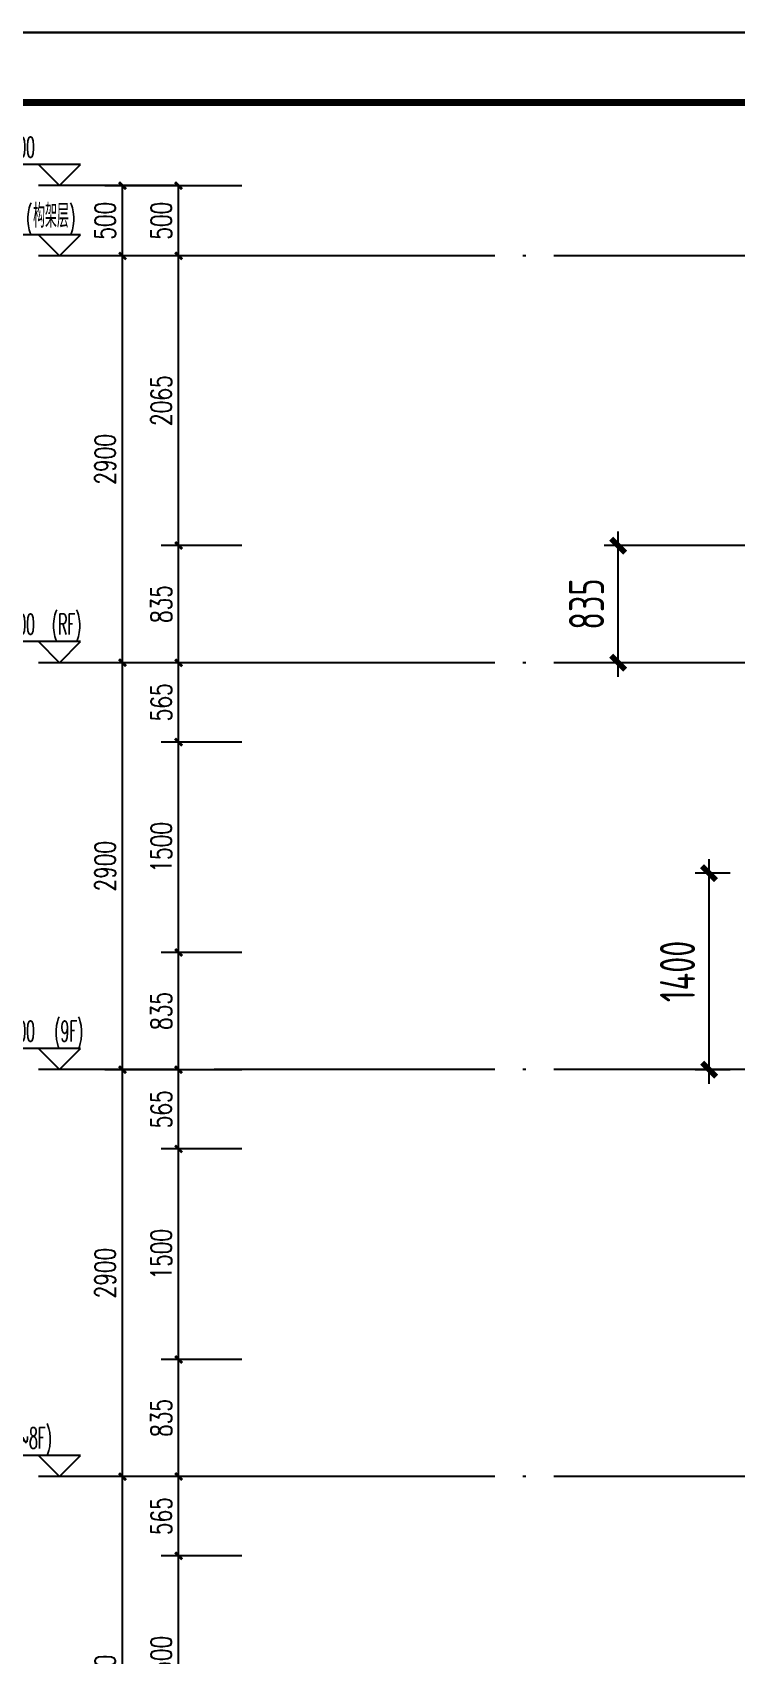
# Model space of a CAD drawing. Extents: x 393367 to 3005760, y 4998 to 826018.
# Drawn here: x 2819733 to 2824745, y 536102 to 547662 of the extents above; entities that cross this region are included whole.
import ezdxf

# ---------------------------------------------------------------- set-up
doc = ezdxf.new("R2010")
doc.units = 0
doc.header["$LTSCALE"] = 1000
doc.linetypes.add('DOTE', pattern=[2.42, 2, -0.2, 0.02, -0.2])
doc.layers.get('0').update_dxf_attribs({"linetype": 'CONTINUOUS'})
doc.layers.get('Defpoints').update_dxf_attribs({"linetype": 'CONTINUOUS'})
for name, color, linetype in [('-TK', 7, 'CONTINUOUS'), ('C-Sheet-图框', 101, 'CONTINUOUS'), ('DIM', 3, 'CONTINUOUS'), ('DIM_ELEV', 3, 'CONTINUOUS'), ('DOTE', 8, 'DOTE'), ('PUB_DIM', 3, 'CONTINUOUS'), ('PUB_TEXT', 7, 'CONTINUOUS')]:
    doc.layers.add(name, color=color, linetype=linetype)
doc.layers.add('yichutu', color=7, linetype='CONTINUOUS', true_color=0xffffff, plot=False)
doc.styles.add('_TCH_DIM', font='simplex.shx', dxfattribs={"width": 0.65, "bigfont": 'gbcbig.shx'})
doc.styles.add('_TCH_DIM_T3', font='SIMPLEX', dxfattribs={"width": 0.705882, "bigfont": 'GBCBIG'})
doc.styles.add('TSSD_Rein', font='Tssdeng.shx', dxfattribs={"width": 0.7, "bigfont": 'hztxt.shx'})
doc.styles.add('宋体', font='', dxfattribs={"height": 50})
doc.styles.get('宋体').set_extended_font_data('SimSun')
doc.dimstyles.new('_TCH_ARCH&&50', dxfattribs={"dimtxt": 148.75, "dimasz": 50, "dimexe": 125, "dimexo": 150, "dimgap": 50, "dimtad": 1, "dimdec": 0, "dimzin": 0, "dimdsep": 46, "dimtxsty": '_TCH_DIM_T3', "dimblk": 'ARCHTICK', "dimcen": 0.09, "dimclrt": 4, "dimazin": 2, "dimtfac": 1, "dimtdec": 0, "dimtix": 1, "dimtmove": 2, "dimatfit": 3, "dimfxl": 1, "dimtolj": 1, "dimtzin": 0, "dimarcsym": 0})
doc.dimstyles.new('TSSD_100_100$0', dxfattribs={"dimtxt": 250, "dimasz": 100, "dimexe": 100, "dimexo": 250, "dimgap": 100, "dimtad": 1, "dimdec": 0, "dimzin": 0, "dimdsep": 46, "dimtxsty": 'TSSD_Rein', "dimblk": 'ARCHTICK', "dimcen": 0, "dimdle": 100, "dimclrt": 7, "dimadec": 0, "dimazin": 0, "dimtfac": 1, "dimtdec": 0, "dimtix": 1, "dimtmove": 2, "dimatfit": 3, "dimldrblk": '_tsdbk', "dimfxl": 1, "dimtolj": 1, "dimtzin": 0, "dimarcsym": 0})

# ---------------------------------------------------------------- blocks, each defined once
blk = doc.blocks.new('A1')
blk.add_lwpolyline([(0, 59400), (0, 0), (84100, 0), (84100, 59400)], close=True)
at = {"const_width": 100}
blk.add_lwpolyline([(2500, 58400), (2500, 1000), (83100, 1000), (83100, 58400)], close=True, dxfattribs=at)
blk = doc.blocks.new('A$C4BAA0D43')
at = {"layer": 'C-Sheet-图框', "color": 0}
for p, q in [((-782.8, 825), (0, 825)), ((-782.8, 825), (0, 825)), ((-482.4, 825), (-482.4, 0)), ((-782.8, 687.5), (0, 687.5)), ((-782.8, 550), (0, 550)), ((-782.8, 412.5), (0, 412.5)), ((-782.8, 275), (0, 275)), ((-782.8, 137.5), (0, 137.5))]:
    blk.add_line(p, q, dxfattribs=at)
at = {"layer": 'C-Sheet-图框', "color": 0, "const_width": 6}
blk.add_lwpolyline([(-782.8, 0), (0, 0), (0, 962.5), (-782.8, 962.5)], close=True, dxfattribs=at)
at = {"layer": 'PUB_TEXT', "color": 2, "style": '宋体', "width": 0.8}
blk.add_text('标准层标高对应表', height=56.96, dxfattribs=at).set_placement((-746.8, 864.9))
at = {"layer": 'PUB_TEXT', "style": '_TCH_DIM'}
for s, height, width, p in [('标高H（m）', 84.4, 0.7, (-379.1, 725.6)), ('楼层', 84.4, 0.7, (-683.6, 714.5)), ('4', 74.4, 0.494118, (-639.3, 576.3)), ('8.700', 74.38, 0.494118, (-316, 578.2)), ('5', 74.4, 0.494118, (-639.3, 438.8)), ('11.600', 74.38, 0.494118, (-316, 440.7)), ('6', 74.4, 0.494118, (-639.3, 301.3)), ('14.500', 74.38, 0.494118, (-316, 303.2)), ('7', 74.4, 0.494118, (-639.3, 163.8)), ('17.400', 74.38, 0.494118, (-316, 165.7)), ('8', 74.4, 0.494118, (-639.3, 26.3)), ('20.300', 74.38, 0.494118, (-316, 28.2))]:
    blk.add_text(s, height=height, dxfattribs=dict(at, width=width)).set_placement(p)
blk = doc.blocks.new('A$C0AE572F6')
at = {"layer": 'DIM_ELEV'}
for p, q in [((-300, 9350), (-956, 9350)), ((-450, 9200), (-600, 9350)), ((-450, 9200), (-300, 9350)), ((400, 9200), (-600, 9200)), ((-300, 8850), (-1156, 8850)), ((-450, 8700), (-600, 8850)), ((-450, 8700), (-300, 8850)), ((400, 8700), (-600, 8700)), ((-300, 5950), (-956, 5950)), ((-450, 5800), (-600, 5950)), ((-450, 5800), (-300, 5950)), ((400, 5800), (-600, 5800)), ((-300, 3050), (-956, 3050)), ((-450, 2900), (-600, 3050)), ((-450, 2900), (-300, 3050)), ((400, 2900), (-600, 2900)), ((-300, 150), (-956, 150)), ((-450, 0), (-600, 150)), ((-450, 0), (-300, 150)), ((400, 0), (-600, 0))]:
    blk.add_line(p, q, dxfattribs=at)
at = {"xscale": 2, "yscale": 2, "zscale": 2}
blk.add_blockref('A$C4BAA0D43', (-1127, 142), dxfattribs=at)
at = {"layer": 'PUB_TEXT', "style": '_TCH_DIM'}
for s, height, width, p in [('29.500', 148.8, 0.494118, (-971, 9400)), ('29.000', 148.8, 0.494118, (-1171, 8900)), ('(', 149, 0.494118, (-687, 8900)), ('构架层', 168.8, 0.7, (-638, 8900)), (')', 149, 0.494118, (-380, 8900)), ('26.100', 148.8, 0.494118, (-971, 6000)), ('(RF)', 148.8, 0.494118, (-504, 6000)), ('23.200', 148.8, 0.494118, (-971, 3100)), ('(9F)', 148.8, 0.494118, (-487, 3100)), ('H', 149, 0.494118, (-971, 200)), ('(4~8F)', 148.8, 0.494118, (-850, 200))]:
    blk.add_text(s, height=height, dxfattribs=dict(at, width=width)).set_placement(p)
blk = doc.blocks.new('_ArchTick')
at = {"color": 0, "linetype": 'ByBlock', "const_width": 0.4}
blk.add_lwpolyline([(-0.5, -0.5), (0.5, 0.5)], dxfattribs=at)
blk = doc.blocks.new('*D2433')
at = {"layer": 'Defpoints', "color": 0, "transparency": 16777216}
for p in [(2820775, 536805), (2821375, 536805), (2821375, 535305)]:
    blk.add_point(p, dxfattribs=at)
at = {"layer": 'PUB_DIM', "color": 0, "lineweight": -2, "transparency": 16777216}
for p, q in [((2821225, 536805), (2820650, 536805)), ((2820775, 535305), (2820775, 536805)), ((2821225, 535305), (2820650, 535305))]:
    blk.add_line(p, q, dxfattribs=at)
at = {"layer": 'PUB_DIM', "color": 0, "lineweight": -2, "transparency": 16777216, "xscale": 50, "yscale": 50, "zscale": 50}
for p, rotation in [((2820775, 536805), 90), ((2820775, 535305), 270)]:
    blk.add_blockref('_ArchTick', p, dxfattribs=dict(at, rotation=rotation))
at = {"layer": 'PUB_DIM', "color": 4, "transparency": 16777216, "insert": (2820651, 536055), "char_height": 148.8, "attachment_point": 5, "rotation": 90, "style": '_TCH_DIM_T3'}
blk.add_mtext('\\A1;1500', dxfattribs=at)
blk = doc.blocks.new('*D2434')
at = {"layer": 'Defpoints', "color": 0, "transparency": 16777216}
for p in [(2820775, 537370), (2821375, 537370), (2821375, 536805)]:
    blk.add_point(p, dxfattribs=at)
at = {"layer": 'PUB_DIM', "color": 0, "lineweight": -2, "transparency": 16777216}
for p, q in [((2821225, 537370), (2820650, 537370)), ((2820775, 536805), (2820775, 537370)), ((2821225, 536805), (2820650, 536805))]:
    blk.add_line(p, q, dxfattribs=at)
at = {"layer": 'PUB_DIM', "color": 0, "lineweight": -2, "transparency": 16777216, "xscale": 50, "yscale": 50, "zscale": 50}
for p, rotation in [((2820775, 537370), 90), ((2820775, 536805), 270)]:
    blk.add_blockref('_ArchTick', p, dxfattribs=dict(at, rotation=rotation))
at = {"layer": 'PUB_DIM', "color": 4, "transparency": 16777216, "insert": (2820651, 537088), "char_height": 148.8, "attachment_point": 5, "rotation": 90, "style": '_TCH_DIM_T3'}
blk.add_mtext('\\A1;565', dxfattribs=at)
blk = doc.blocks.new('*D2435')
at = {"layer": 'Defpoints', "color": 0, "transparency": 16777216}
for p in [(2820775, 538205), (2821375, 538205), (2821375, 537370)]:
    blk.add_point(p, dxfattribs=at)
at = {"layer": 'PUB_DIM', "color": 0, "lineweight": -2, "transparency": 16777216}
for p, q in [((2821225, 538205), (2820650, 538205)), ((2820775, 537370), (2820775, 538205)), ((2821225, 537370), (2820650, 537370))]:
    blk.add_line(p, q, dxfattribs=at)
at = {"layer": 'PUB_DIM', "color": 0, "lineweight": -2, "transparency": 16777216, "xscale": 50, "yscale": 50, "zscale": 50}
for p, rotation in [((2820775, 538205), 90), ((2820775, 537370), 270)]:
    blk.add_blockref('_ArchTick', p, dxfattribs=dict(at, rotation=rotation))
at = {"layer": 'PUB_DIM', "color": 4, "transparency": 16777216, "insert": (2820651, 537788), "char_height": 148.8, "attachment_point": 5, "rotation": 90, "style": '_TCH_DIM_T3'}
blk.add_mtext('\\A1;835', dxfattribs=at)
blk = doc.blocks.new('*D2436')
at = {"layer": 'Defpoints', "color": 0, "transparency": 16777216}
for p in [(2820775, 539705), (2821375, 539705), (2821375, 538205)]:
    blk.add_point(p, dxfattribs=at)
at = {"layer": 'PUB_DIM', "color": 0, "lineweight": -2, "transparency": 16777216}
for p, q in [((2821225, 539705), (2820650, 539705)), ((2820775, 538205), (2820775, 539705)), ((2821225, 538205), (2820650, 538205))]:
    blk.add_line(p, q, dxfattribs=at)
at = {"layer": 'PUB_DIM', "color": 0, "lineweight": -2, "transparency": 16777216, "xscale": 50, "yscale": 50, "zscale": 50}
for p, rotation in [((2820775, 539705), 90), ((2820775, 538205), 270)]:
    blk.add_blockref('_ArchTick', p, dxfattribs=dict(at, rotation=rotation))
at = {"layer": 'PUB_DIM', "color": 4, "transparency": 16777216, "insert": (2820651, 538955), "char_height": 148.8, "attachment_point": 5, "rotation": 90, "style": '_TCH_DIM_T3'}
blk.add_mtext('\\A1;1500', dxfattribs=at)
blk = doc.blocks.new('*D2437')
at = {"layer": 'Defpoints', "color": 0, "transparency": 16777216}
for p in [(2820775, 540270), (2821375, 540270), (2821375, 539705)]:
    blk.add_point(p, dxfattribs=at)
at = {"layer": 'PUB_DIM', "color": 0, "lineweight": -2, "transparency": 16777216}
for p, q in [((2821225, 540270), (2820650, 540270)), ((2820775, 539705), (2820775, 540270)), ((2821225, 539705), (2820650, 539705))]:
    blk.add_line(p, q, dxfattribs=at)
at = {"layer": 'PUB_DIM', "color": 0, "lineweight": -2, "transparency": 16777216, "xscale": 50, "yscale": 50, "zscale": 50}
for p, rotation in [((2820775, 540270), 90), ((2820775, 539705), 270)]:
    blk.add_blockref('_ArchTick', p, dxfattribs=dict(at, rotation=rotation))
at = {"layer": 'PUB_DIM', "color": 4, "transparency": 16777216, "insert": (2820651, 539988), "char_height": 148.8, "attachment_point": 5, "rotation": 90, "style": '_TCH_DIM_T3'}
blk.add_mtext('\\A1;565', dxfattribs=at)
blk = doc.blocks.new('*D2438')
at = {"layer": 'Defpoints', "color": 0, "transparency": 16777216}
for p in [(2820775, 541105), (2821375, 541105), (2821375, 540270)]:
    blk.add_point(p, dxfattribs=at)
at = {"layer": 'PUB_DIM', "color": 0, "lineweight": -2, "transparency": 16777216}
for p, q in [((2821225, 541105), (2820650, 541105)), ((2820775, 540270), (2820775, 541105)), ((2821225, 540270), (2820650, 540270))]:
    blk.add_line(p, q, dxfattribs=at)
at = {"layer": 'PUB_DIM', "color": 0, "lineweight": -2, "transparency": 16777216, "xscale": 50, "yscale": 50, "zscale": 50}
for p, rotation in [((2820775, 541105), 90), ((2820775, 540270), 270)]:
    blk.add_blockref('_ArchTick', p, dxfattribs=dict(at, rotation=rotation))
at = {"layer": 'PUB_DIM', "color": 4, "transparency": 16777216, "insert": (2820651, 540688), "char_height": 148.8, "attachment_point": 5, "rotation": 90, "style": '_TCH_DIM_T3'}
blk.add_mtext('\\A1;835', dxfattribs=at)
blk = doc.blocks.new('*D2439')
at = {"layer": 'Defpoints', "color": 0, "transparency": 16777216}
for p in [(2820775, 542605), (2821375, 542605), (2821375, 541105)]:
    blk.add_point(p, dxfattribs=at)
at = {"layer": 'PUB_DIM', "color": 0, "lineweight": -2, "transparency": 16777216}
for p, q in [((2821225, 542605), (2820650, 542605)), ((2820775, 541105), (2820775, 542605)), ((2821225, 541105), (2820650, 541105))]:
    blk.add_line(p, q, dxfattribs=at)
at = {"layer": 'PUB_DIM', "color": 0, "lineweight": -2, "transparency": 16777216, "xscale": 50, "yscale": 50, "zscale": 50}
for p, rotation in [((2820775, 542605), 90), ((2820775, 541105), 270)]:
    blk.add_blockref('_ArchTick', p, dxfattribs=dict(at, rotation=rotation))
at = {"layer": 'PUB_DIM', "color": 4, "transparency": 16777216, "insert": (2820651, 541855), "char_height": 148.8, "attachment_point": 5, "rotation": 90, "style": '_TCH_DIM_T3'}
blk.add_mtext('\\A1;1500', dxfattribs=at)
blk = doc.blocks.new('*D2440')
at = {"layer": 'Defpoints', "color": 0, "transparency": 16777216}
for p in [(2820775, 543170), (2821375, 543170), (2821375, 542605)]:
    blk.add_point(p, dxfattribs=at)
at = {"layer": 'PUB_DIM', "color": 0, "lineweight": -2, "transparency": 16777216}
for p, q in [((2821225, 543170), (2820650, 543170)), ((2820775, 542605), (2820775, 543170)), ((2821225, 542605), (2820650, 542605))]:
    blk.add_line(p, q, dxfattribs=at)
at = {"layer": 'PUB_DIM', "color": 0, "lineweight": -2, "transparency": 16777216, "xscale": 50, "yscale": 50, "zscale": 50}
for p, rotation in [((2820775, 543170), 90), ((2820775, 542605), 270)]:
    blk.add_blockref('_ArchTick', p, dxfattribs=dict(at, rotation=rotation))
at = {"layer": 'PUB_DIM', "color": 4, "transparency": 16777216, "insert": (2820651, 542888), "char_height": 148.8, "attachment_point": 5, "rotation": 90, "style": '_TCH_DIM_T3'}
blk.add_mtext('\\A1;565', dxfattribs=at)
blk = doc.blocks.new('*D2441')
at = {"layer": 'Defpoints', "color": 0, "transparency": 16777216}
for p in [(2820775, 544005), (2821375, 544005), (2821375, 543170)]:
    blk.add_point(p, dxfattribs=at)
at = {"layer": 'PUB_DIM', "color": 0, "lineweight": -2, "transparency": 16777216}
for p, q in [((2821225, 544005), (2820650, 544005)), ((2820775, 543170), (2820775, 544005)), ((2821225, 543170), (2820650, 543170))]:
    blk.add_line(p, q, dxfattribs=at)
at = {"layer": 'PUB_DIM', "color": 0, "lineweight": -2, "transparency": 16777216, "xscale": 50, "yscale": 50, "zscale": 50}
for p, rotation in [((2820775, 544005), 90), ((2820775, 543170), 270)]:
    blk.add_blockref('_ArchTick', p, dxfattribs=dict(at, rotation=rotation))
at = {"layer": 'PUB_DIM', "color": 4, "transparency": 16777216, "insert": (2820651, 543588), "char_height": 148.8, "attachment_point": 5, "rotation": 90, "style": '_TCH_DIM_T3'}
blk.add_mtext('\\A1;835', dxfattribs=at)
blk = doc.blocks.new('*D2442')
at = {"layer": 'Defpoints', "color": 0, "transparency": 16777216}
for p in [(2820775, 546070), (2821375, 546070), (2821375, 544005)]:
    blk.add_point(p, dxfattribs=at)
at = {"layer": 'PUB_DIM', "color": 0, "lineweight": -2, "transparency": 16777216}
for p, q in [((2821225, 546070), (2820650, 546070)), ((2820775, 544005), (2820775, 546070)), ((2821225, 544005), (2820650, 544005))]:
    blk.add_line(p, q, dxfattribs=at)
at = {"layer": 'PUB_DIM', "color": 0, "lineweight": -2, "transparency": 16777216, "xscale": 50, "yscale": 50, "zscale": 50}
for p, rotation in [((2820775, 546070), 90), ((2820775, 544005), 270)]:
    blk.add_blockref('_ArchTick', p, dxfattribs=dict(at, rotation=rotation))
at = {"layer": 'PUB_DIM', "color": 4, "transparency": 16777216, "insert": (2820651, 545038), "char_height": 148.8, "attachment_point": 5, "rotation": 90, "style": '_TCH_DIM_T3'}
blk.add_mtext('\\A1;2065', dxfattribs=at)
blk = doc.blocks.new('*D2443')
at = {"layer": 'Defpoints', "color": 0, "transparency": 16777216}
for p in [(2820775, 546570), (2821375, 546570), (2821375, 546070)]:
    blk.add_point(p, dxfattribs=at)
at = {"layer": 'PUB_DIM', "color": 0, "lineweight": -2, "transparency": 16777216}
for p, q in [((2821225, 546570), (2820650, 546570)), ((2820775, 546070), (2820775, 546570)), ((2821225, 546070), (2820650, 546070))]:
    blk.add_line(p, q, dxfattribs=at)
at = {"layer": 'PUB_DIM', "color": 0, "lineweight": -2, "transparency": 16777216, "xscale": 50, "yscale": 50, "zscale": 50}
for p, rotation in [((2820775, 546570), 90), ((2820775, 546070), 270)]:
    blk.add_blockref('_ArchTick', p, dxfattribs=dict(at, rotation=rotation))
at = {"layer": 'PUB_DIM', "color": 4, "transparency": 16777216, "insert": (2820651, 546320), "char_height": 148.8, "attachment_point": 5, "rotation": 90, "style": '_TCH_DIM_T3'}
blk.add_mtext('\\A1;500', dxfattribs=at)
blk = doc.blocks.new('*D2444')
at = {"layer": 'Defpoints', "color": 0, "transparency": 16777216}
for p in [(2820375, 540270), (2821375, 540270), (2821375, 537370)]:
    blk.add_point(p, dxfattribs=at)
at = {"layer": 'PUB_DIM', "color": 0, "lineweight": -2, "transparency": 16777216}
for p, q in [((2821225, 540270), (2820250, 540270)), ((2820375, 537370), (2820375, 540270)), ((2821225, 537370), (2820250, 537370))]:
    blk.add_line(p, q, dxfattribs=at)
at = {"layer": 'PUB_DIM', "color": 0, "lineweight": -2, "transparency": 16777216, "xscale": 50, "yscale": 50, "zscale": 50}
for p, rotation in [((2820375, 540270), 90), ((2820375, 537370), 270)]:
    blk.add_blockref('_ArchTick', p, dxfattribs=dict(at, rotation=rotation))
at = {"layer": 'PUB_DIM', "color": 4, "transparency": 16777216, "insert": (2820251, 538820), "char_height": 148.8, "attachment_point": 5, "rotation": 90, "style": '_TCH_DIM_T3'}
blk.add_mtext('\\A1;2900', dxfattribs=at)
blk = doc.blocks.new('*D2445')
at = {"layer": 'Defpoints', "color": 0, "transparency": 16777216}
for p in [(2820375, 543170), (2821375, 543170), (2821375, 540270)]:
    blk.add_point(p, dxfattribs=at)
at = {"layer": 'PUB_DIM', "color": 0, "lineweight": -2, "transparency": 16777216}
for p, q in [((2821225, 543170), (2820250, 543170)), ((2820375, 540270), (2820375, 543170)), ((2821225, 540270), (2820250, 540270))]:
    blk.add_line(p, q, dxfattribs=at)
at = {"layer": 'PUB_DIM', "color": 0, "lineweight": -2, "transparency": 16777216, "xscale": 50, "yscale": 50, "zscale": 50}
for p, rotation in [((2820375, 543170), 90), ((2820375, 540270), 270)]:
    blk.add_blockref('_ArchTick', p, dxfattribs=dict(at, rotation=rotation))
at = {"layer": 'PUB_DIM', "color": 4, "transparency": 16777216, "insert": (2820251, 541720), "char_height": 148.8, "attachment_point": 5, "rotation": 90, "style": '_TCH_DIM_T3'}
blk.add_mtext('\\A1;2900', dxfattribs=at)
blk = doc.blocks.new('*D2446')
at = {"layer": 'Defpoints', "color": 0, "transparency": 16777216}
for p in [(2820375, 546070), (2821375, 546070), (2821375, 543170)]:
    blk.add_point(p, dxfattribs=at)
at = {"layer": 'PUB_DIM', "color": 0, "lineweight": -2, "transparency": 16777216}
for p, q in [((2821225, 546070), (2820250, 546070)), ((2820375, 543170), (2820375, 546070)), ((2821225, 543170), (2820250, 543170))]:
    blk.add_line(p, q, dxfattribs=at)
at = {"layer": 'PUB_DIM', "color": 0, "lineweight": -2, "transparency": 16777216, "xscale": 50, "yscale": 50, "zscale": 50}
for p, rotation in [((2820375, 546070), 90), ((2820375, 543170), 270)]:
    blk.add_blockref('_ArchTick', p, dxfattribs=dict(at, rotation=rotation))
at = {"layer": 'PUB_DIM', "color": 4, "transparency": 16777216, "insert": (2820251, 544620), "char_height": 148.8, "attachment_point": 5, "rotation": 90, "style": '_TCH_DIM_T3'}
blk.add_mtext('\\A1;2900', dxfattribs=at)
blk = doc.blocks.new('*D2447')
at = {"layer": 'Defpoints', "color": 0, "transparency": 16777216}
for p in [(2820375, 546570), (2821375, 546570), (2821375, 546070)]:
    blk.add_point(p, dxfattribs=at)
at = {"layer": 'PUB_DIM', "color": 0, "lineweight": -2, "transparency": 16777216}
for p, q in [((2821225, 546570), (2820250, 546570)), ((2820375, 546070), (2820375, 546570)), ((2821225, 546070), (2820250, 546070))]:
    blk.add_line(p, q, dxfattribs=at)
at = {"layer": 'PUB_DIM', "color": 0, "lineweight": -2, "transparency": 16777216, "xscale": 50, "yscale": 50, "zscale": 50}
for p, rotation in [((2820375, 546570), 90), ((2820375, 546070), 270)]:
    blk.add_blockref('_ArchTick', p, dxfattribs=dict(at, rotation=rotation))
at = {"layer": 'PUB_DIM', "color": 4, "transparency": 16777216, "insert": (2820251, 546320), "char_height": 148.8, "attachment_point": 5, "rotation": 90, "style": '_TCH_DIM_T3'}
blk.add_mtext('\\A1;500', dxfattribs=at)
blk = doc.blocks.new('*D2453')
at = {"layer": 'Defpoints', "color": 0, "transparency": 16777216}
for p in [(2820375, 537370), (2821375, 537370), (2821375, 534470)]:
    blk.add_point(p, dxfattribs=at)
at = {"layer": 'PUB_DIM', "color": 0, "lineweight": -2, "transparency": 16777216}
for p, q in [((2821225, 537370), (2820250, 537370)), ((2820375, 534470), (2820375, 537370)), ((2821225, 534470), (2820250, 534470))]:
    blk.add_line(p, q, dxfattribs=at)
at = {"layer": 'PUB_DIM', "color": 0, "lineweight": -2, "transparency": 16777216, "xscale": 50, "yscale": 50, "zscale": 50}
for p, rotation in [((2820375, 537370), 90), ((2820375, 534470), 270)]:
    blk.add_blockref('_ArchTick', p, dxfattribs=dict(at, rotation=rotation))
at = {"layer": 'PUB_DIM', "color": 4, "transparency": 16777216, "insert": (2820251, 535920), "char_height": 148.8, "attachment_point": 5, "rotation": 90, "style": '_TCH_DIM_T3'}
blk.add_mtext('\\A1;2900', dxfattribs=at)
blk = doc.blocks.new('*D3692')
at = {"layer": 'Defpoints', "color": 0}
for p in [(2824556, 541671), (2824957, 541671), (2824957, 540270)]:
    blk.add_point(p, dxfattribs=at)
at = {"layer": 'DIM', "color": 0, "lineweight": -2}
for p, q in [((2824556, 540170), (2824556, 541771)), ((2824707, 541671), (2824456, 541671)), ((2824707, 540270), (2824456, 540270))]:
    blk.add_line(p, q, dxfattribs=at)
at = {"layer": 'DIM', "color": 0, "lineweight": -2, "xscale": 100, "yscale": 100, "zscale": 100}
for p, rotation in [((2824556, 541671), 90), ((2824556, 540270), 270)]:
    blk.add_blockref('_ArchTick', p, dxfattribs=dict(at, rotation=rotation))
at = {"layer": 'DIM', "color": 7, "insert": (2824331, 540970), "char_height": 250, "attachment_point": 5, "rotation": 90, "style": 'TSSD_Rein'}
blk.add_mtext('\\A1;1400', dxfattribs=at)
blk = doc.blocks.new('_tsdbk')
blk.add_line((-1, 0), (0, 0))
at = {"const_width": 0.5}
blk.add_lwpolyline([(-0.7, -0.7), (0.7, 0.7)], dxfattribs=at)
blk = doc.blocks.new('*D3693')
at = {"layer": 'Defpoints', "color": 0}
for p in [(2823908, 544005), (2825964, 544005), (2824820, 543170)]:
    blk.add_point(p, dxfattribs=at)
at = {"layer": 'DIM', "color": 0, "lineweight": -2}
for p, q in [((2823908, 543070), (2823908, 544105)), ((2825714, 544005), (2823808, 544005)), ((2824570, 543170), (2823808, 543170))]:
    blk.add_line(p, q, dxfattribs=at)
at = {"layer": 'DIM', "color": 0, "lineweight": -2, "xscale": 100, "yscale": 100, "zscale": 100}
for p, rotation in [((2823908, 544005), 90), ((2823908, 543170), 270)]:
    blk.add_blockref('_ArchTick', p, dxfattribs=dict(at, rotation=rotation))
at = {"layer": 'DIM', "color": 7, "insert": (2823683, 543588), "char_height": 250, "attachment_point": 5, "rotation": 90, "style": 'TSSD_Rein'}
blk.add_mtext('\\A1;835', dxfattribs=at)
blk = doc.blocks.new('yct-841-594-42050-29700-50-1000')
at = {"layer": 'yichutu', "color": 7, "true_color": 0xffffff}
blk.add_lwpolyline([(0, 0), (0, 29700), (42050, 29700), (42050, 0)], close=True, dxfattribs=at)

msp = doc.modelspace()

# ---------------------------------------------------------------- linework, layer by layer
at = {"layer": 'DOTE', "linetype": 'DOTE'}
for p, q in [((2835129.01778, 546070.3555), (2820961.59394, 546070.3555)), ((2835129.01778, 543170.3555), (2820961.59394, 543170.3555)), ((2835129.01778, 540270.3555), (2820961.59394, 540270.3555)), ((2835129.01778, 537370.3555), (2820961.59394, 537370.3555)), ((2835129.01778, 537370.3555), (2820961.59394, 537370.3555))]:
    msp.add_line(p, q, dxfattribs=at)

# ---------------------------------------------------------------- block references
at = {"layer": '-TK', "xscale": 0.5, "yscale": 0.5, "zscale": 0.5}
msp.add_blockref('A1', (2798752.93768, 517962.12225), dxfattribs=at)
msp.add_blockref('A$C0AE572F6', (2820375.43392, 537370.3555))
at = {"layer": 'yichutu'}
msp.add_blockref('yct-841-594-42050-29700-50-1000', (2798752.93768, 517962.12225), dxfattribs=at)

# ---------------------------------------------------------------- dimensions: what is measured, and where the dimension line sits
at = {"layer": 'DIM'}
for base, p1, p2, picture, middle in [((2823907.50702, 544005.37673), (2824820.44026, 543170.3555), (2825963.86957, 544005.37673), '*D3693', (2823682.50702, 543587.86611)), ((2824556.02648, 541670.54738), (2824957.31449, 540270.3555), (2824957.31449, 541670.54738), '*D3692', (2824331.02648, 540970.45144))]:
    dim = msp.add_linear_dim(base=base, p1=p1, p2=p2, angle=90, dimstyle='TSSD_100_100$0', dxfattribs=at)
    dim.commit()
    dim.dimension.update_dxf_attribs({"geometry": picture, "text_midpoint": middle})
at = {"layer": 'PUB_DIM'}
for p1, p2, distance, picture, middle in [((2821375.43392, 546070.3555), (2821375.43392, 546570.36087), 1000, '*D2447', (2820251.05892, 546320.35819)), ((2821375.43392, 546070.3555), (2821375.43392, 546570.36087), 600, '*D2443', (2820651.05892, 546320.35819)), ((2821375.43392, 543170.3555), (2821375.43392, 546070.3555), 1000, '*D2446', (2820251.05892, 544620.3555)), ((2821375.43392, 544005.37406), (2821375.43392, 546070.3555), 600, '*D2442', (2820651.05892, 545037.86478)), ((2821375.43392, 543170.3555), (2821375.43392, 544005.37406), 600, '*D2441', (2820651.05892, 543587.86478)), ((2821375.43392, 540270.3555), (2821375.43392, 543170.3555), 1000, '*D2445', (2820251.05892, 541720.3555)), ((2821375.43392, 542605.39109), (2821375.43392, 543170.3555), 600, '*D2440', (2820651.05892, 542887.8733)), ((2821375.43392, 541105.39143), (2821375.43392, 542605.39109), 600, '*D2439', (2820651.05892, 541855.39126)), ((2821375.43392, 540270.3555), (2821375.43392, 541105.39143), 600, '*D2438', (2820651.05892, 540687.87347)), ((2821375.43392, 537370.3555), (2821375.43392, 540270.3555), 1000, '*D2444', (2820251.05892, 538820.3555)), ((2821375.43392, 539705.39109), (2821375.43392, 540270.3555), 600, '*D2437', (2820651.05892, 539987.8733)), ((2821375.43392, 538205.39294), (2821375.43392, 539705.39109), 600, '*D2436', (2820651.05892, 538955.39202)), ((2821375.43392, 537370.3555), (2821375.43392, 538205.39294), 600, '*D2435', (2820651.05892, 537787.87422)), ((2821375.43392, 534470.3555), (2821375.43392, 537370.3555), 1000, '*D2453', (2820251.05892, 535920.3555)), ((2821375.43392, 536805.39109), (2821375.43392, 537370.3555), 600, '*D2434', (2820651.05892, 537087.8733)), ((2821375.43392, 535305.39294), (2821375.43392, 536805.39109), 600, '*D2433', (2820651.05892, 536055.39202))]:
    dim = msp.add_aligned_dim(p1=p1, p2=p2, distance=distance, dimstyle='_TCH_ARCH&&50', dxfattribs=at)
    dim.commit()
    dim.dimension.update_dxf_attribs({"geometry": picture, "text_midpoint": middle})

doc.saveas('drawing.dxf')
